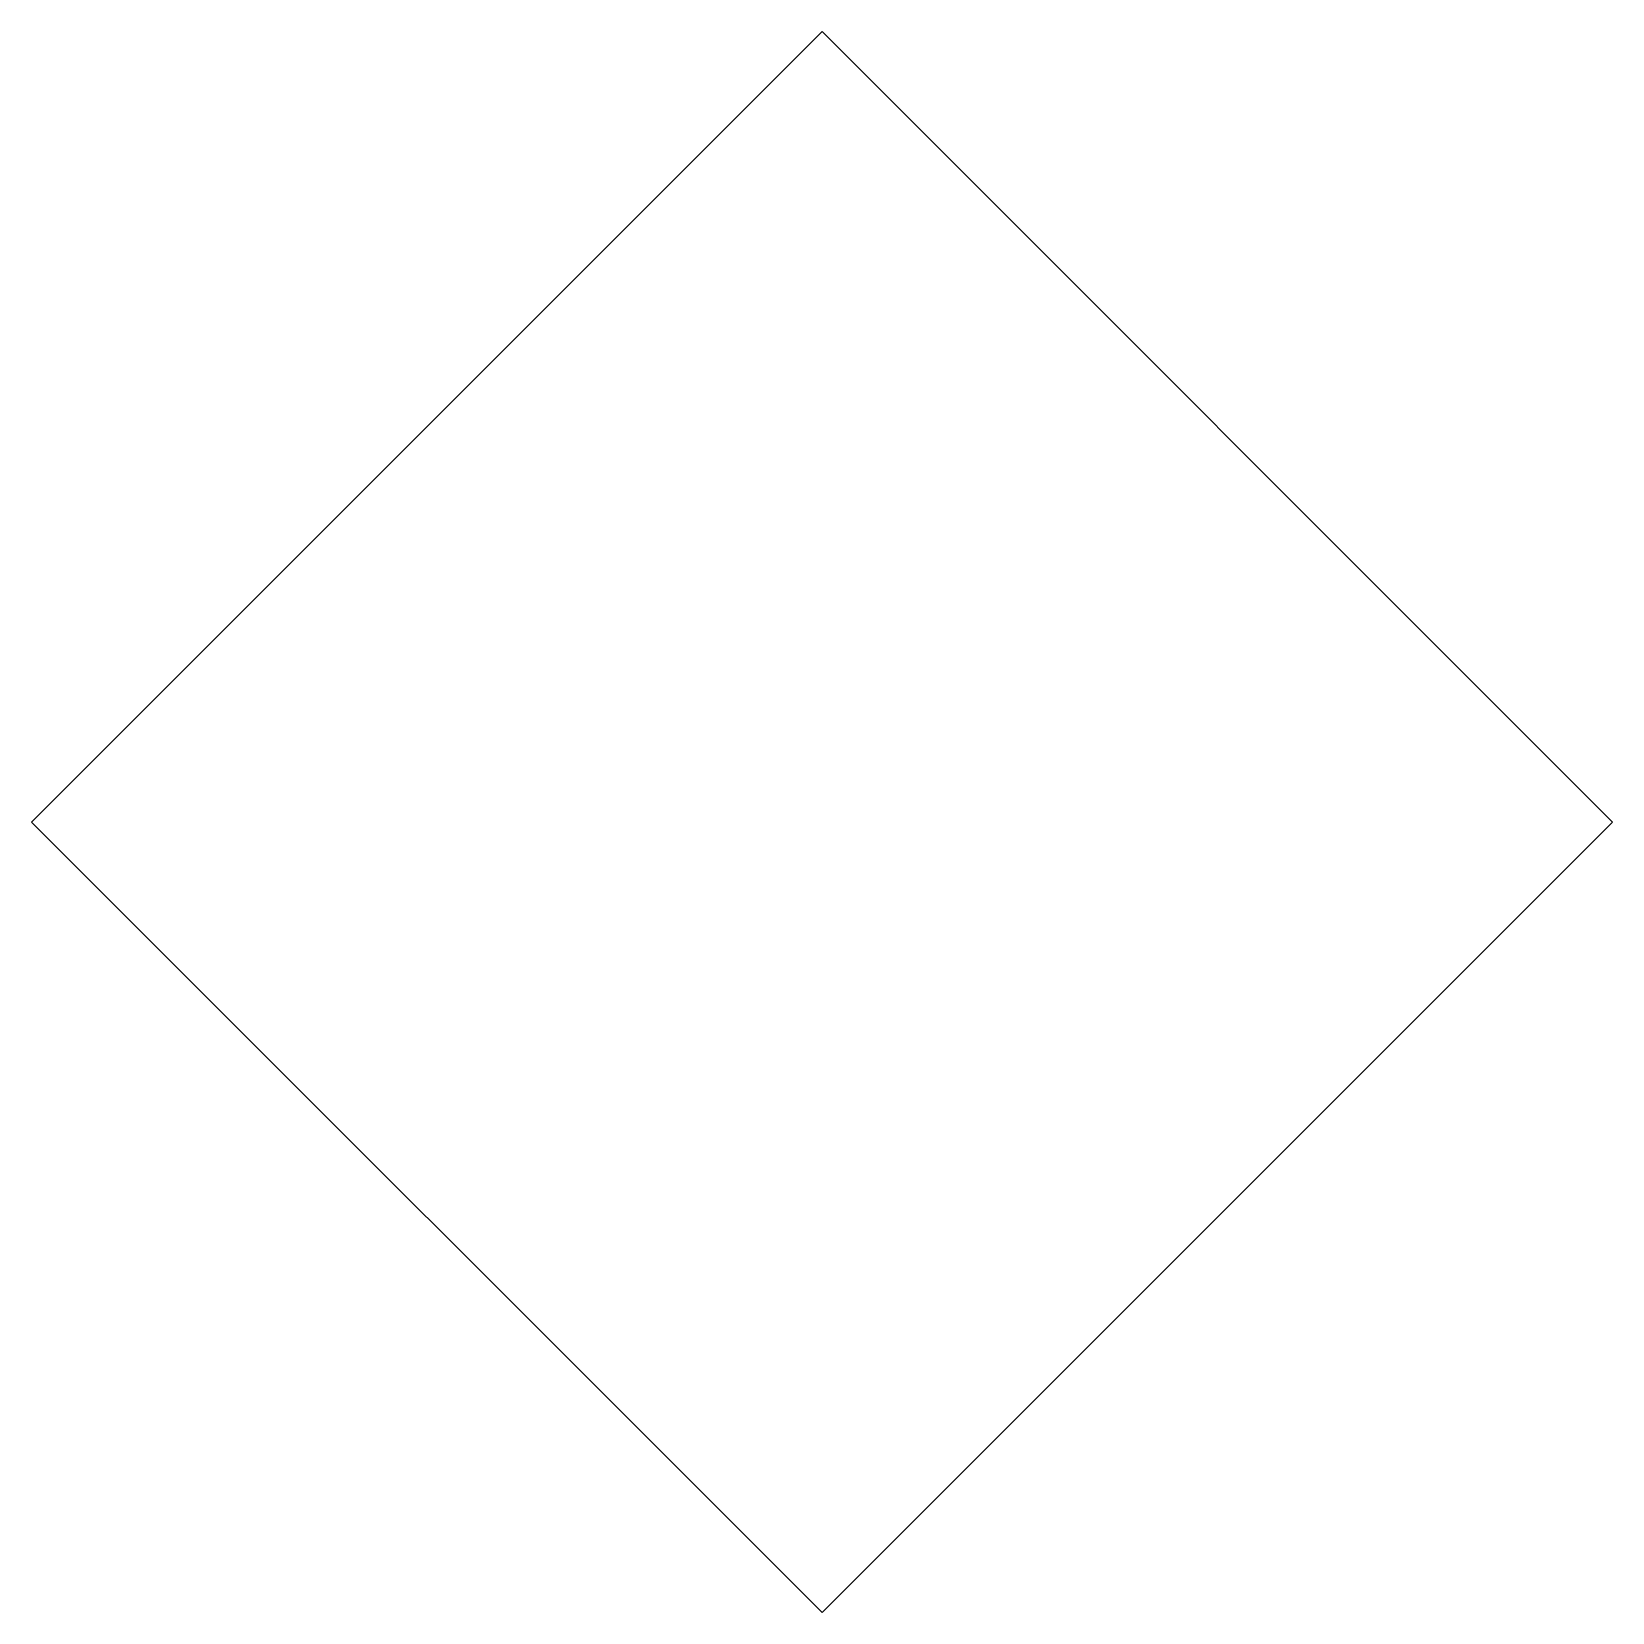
# Model space of a CAD drawing. Header units: inches. Extents: x -9.9 to 9.9, y -9.9 to 9.9.
import ezdxf

# ---------------------------------------------------------------- set-up
doc = ezdxf.new("R2010")
doc.units = ezdxf.units.IN
doc.header["$MEASUREMENT"] = 0
doc.layers.get('0').update_dxf_attribs({"lineweight": 0})

msp = doc.modelspace()

# ---------------------------------------------------------------- linework, layer by layer
at = {"color": 2}
for p, q in [((-9.899, 0, -7), (0, 9.899, -7)), ((0, 9.899, 7), (-9.899, 0, 7)), ((-9.899, 0, 7), (0, 9.899, 7)), ((0, 9.899, 7), (-9.899, 0, 7)), ((0, 9.899, -7), (9.899, 0, -7)), ((9.899, 0, 7), (0, 9.899, 7)), ((0, 9.899, 7), (0, 9.899, -7)), ((0, 9.899, 7), (0, 9.899, 7)), ((0, 9.899, 7), (9.899, 0, 7)), ((0, 9.899, 7), (0, 9.899, 7)), ((9.899, 0, 7), (0, 9.899, 7)), ((0, 9.899, -7), (0, 9.899, 7)), ((0, -9.899, -7), (-9.899, 0, -7)), ((0, -9.899, 7), (-9.899, 0, 7)), ((-9.899, 0, 7), (-9.899, 0, -7)), ((-9.899, 0, 7), (-9.899, 0, 7)), ((-9.899, 0, -7), (-9.899, 0, 7)), ((9.899, 0, -7), (0, -9.899, -7)), ((0, -9.899, 7), (9.899, 0, 7)), ((0, -9.899, -7), (9.899, 0, -7)), ((9.899, 0, -7), (0, -9.899, -7)), ((9.899, 0, -7), (9.899, 0, 7)), ((9.899, 0, 7), (9.899, 0, -7)), ((0, -9.899, -7), (0, -9.899, 7)), ((0, -9.899, -7), (0, -9.899, -7)), ((0, -9.899, -7), (0, -9.899, 7)), ((0, -9.899, 7), (0, -9.899, -7)), ((0, -9.899, -7), (0, -9.899, -7)), ((0, -9.899, 7), (0, -9.899, -7))]:
    msp.add_line(p, q, dxfattribs=at)
at = {"color": 7}
for p, q in [((-9.899, 0, 7), (0, 9.899, 7)), ((0, 9.899, -7), (-9.899, 0, -7)), ((0, 9.899, 7), (9.899, 0, 7)), ((9.899, 0, -7), (0, 9.899, -7)), ((-9.899, 0, -7), (0, -9.899, -7)), ((-9.899, 0, 7), (0, -9.899, 7)), ((9.899, 0, 7), (0, -9.899, 7)), ((0, -9.899, -7), (9.899, 0, -7))]:
    msp.add_line(p, q, dxfattribs=at)

doc.saveas('drawing.dxf')
